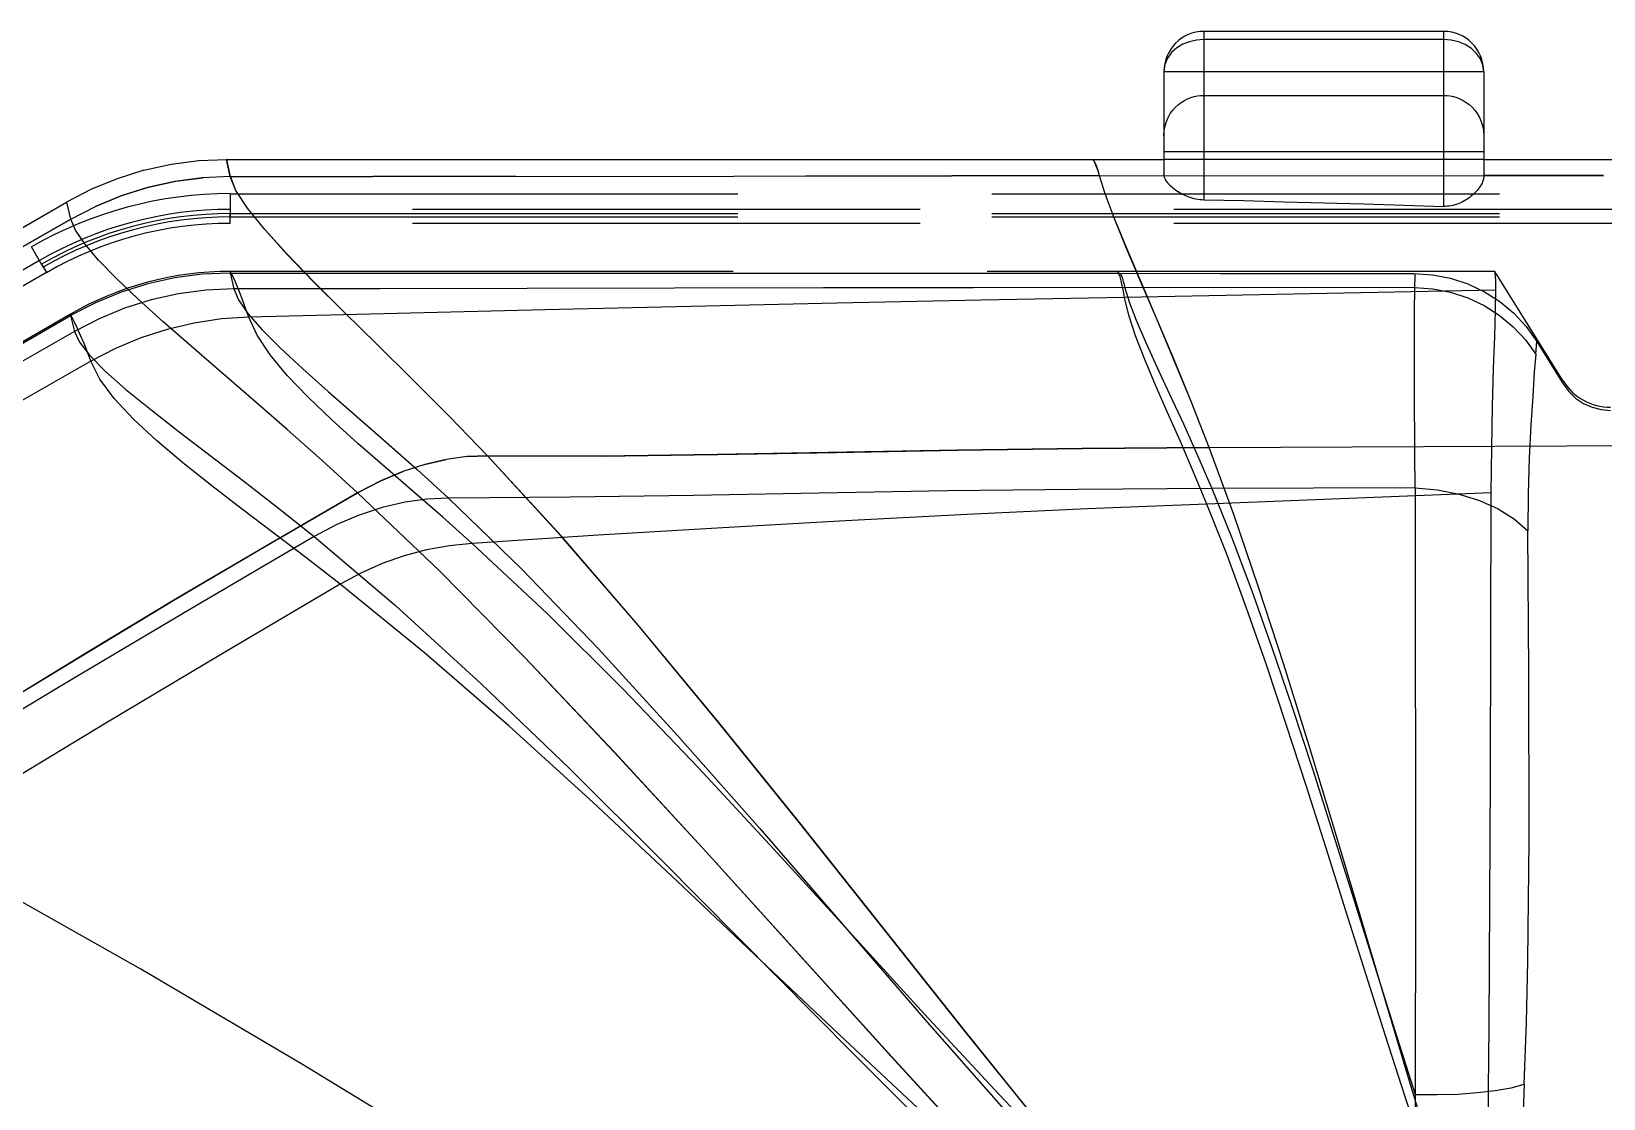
# Model space of a CAD drawing. Header units: millimetres. Extents: x -1 to 4489, y 0 to 1364.
# Drawn here: x 1619.5 to 1639.16, y 271.09 to 284.43 of the extents above; entities that cross this region are included whole.
import ezdxf

# ---------------------------------------------------------------- set-up
doc = ezdxf.new("R2010")
doc.units = ezdxf.units.MM
doc.linetypes.add('HIDDEN', pattern=[9.525, 6.35, -3.175])
doc.layers.add('DEFAULT_2', color=8, linetype='HIDDEN')

# ---------------------------------------------------------------- blocks, each defined once
blk = doc.blocks.new('A$C6E4D46C7')
at = {"color": 9, "linetype": 'Continuous'}
for p, q in [((37.098, 28.539), (37.023, 28.494)), ((37.181, 28.572), (37.098, 28.539)), ((37.27, 28.592), (37.181, 28.572)), ((37.361, 28.599), (37.27, 28.592)), ((37.361, 28.7), (37.361, 26.596)), ((40.361, 28.599), (37.361, 28.599)), ((40.361, 26.513), (40.361, 28.7)), ((40.453, 28.592), (40.361, 28.599)), ((40.544, 28.571), (40.453, 28.592)), ((40.631, 28.536), (40.544, 28.571)), ((40.708, 28.487), (40.631, 28.536)), ((36.907, 28.367), (36.873, 28.287)), ((36.958, 28.436), (36.907, 28.367)), ((37.023, 28.494), (36.958, 28.436)), ((40.773, 28.426), (40.708, 28.487)), ((40.821, 28.356), (40.773, 28.426)), ((40.851, 28.279), (40.821, 28.356)), ((36.873, 28.287), (36.861, 28.2)), ((36.861, 28.2), (40.861, 28.2)), ((40.861, 28.2), (40.851, 28.279)), ((25.184, 26.885), (25.138, 27.1)), ((25.185, 26.885), (25.139, 27.1)), ((35.971, 27.094), (35.955, 27.1)), ((35.972, 27.094), (35.956, 27.1)), ((35.987, 27.077), (35.971, 27.094)), ((35.988, 27.077), (35.972, 27.094)), ((36.003, 27.049), (35.987, 27.077)), ((36.004, 27.049), (35.988, 27.077)), ((36.02, 27.009), (36.003, 27.049)), ((36.021, 27.009), (36.004, 27.049)), ((36.037, 26.958), (36.02, 27.009)), ((36.038, 26.958), (36.021, 27.009)), ((36.054, 26.896), (36.037, 26.958)), ((36.055, 26.896), (36.038, 26.958)), ((24.15, 26.748), (23.818, 26.644)), ((23.829, 26.648), (24.162, 26.752)), ((24.49, 26.824), (24.15, 26.748)), ((24.162, 26.752), (24.502, 26.826)), ((24.834, 26.869), (24.49, 26.824)), ((24.502, 26.826), (24.841, 26.87)), ((25.185, 26.885), (24.834, 26.869)), ((25.184, 26.885), (26.964, 26.885)), ((25.254, 26.711), (25.184, 26.885)), ((25.255, 26.711), (25.185, 26.885)), ((28.755, 26.887), (26.965, 26.885)), ((28.755, 26.887), (34.207, 26.894)), ((34.208, 26.894), (32.377, 26.892)), ((36.055, 26.896), (34.207, 26.894)), ((36.054, 26.896), (42.36, 26.9)), ((36.125, 26.67), (36.054, 26.896)), ((36.126, 26.67), (36.055, 26.896)), ((42.361, 26.9), (40.861, 26.899)), ((23.189, 26.353), (23.138, 26.564)), ((23.19, 26.353), (23.139, 26.564)), ((23.818, 26.644), (23.499, 26.512)), ((23.505, 26.516), (23.829, 26.648)), ((25.399, 26.489), (25.254, 26.711)), ((25.4, 26.489), (25.255, 26.711)), ((36.237, 26.371), (36.125, 26.67)), ((36.238, 26.371), (36.126, 26.67)), ((23.19, 26.353), (20.481, 24.802)), ((20.622, 24.883), (23.189, 26.353)), ((23.189, 26.353), (23.505, 26.516)), ((23.247, 26.215), (23.189, 26.353)), ((23.248, 26.215), (23.19, 26.353)), ((25.184, 26.3), (25.184, 26.423)), ((25.614, 26.223), (25.399, 26.489)), ((25.615, 26.223), (25.4, 26.489)), ((36.387, 26.007), (36.237, 26.371)), ((36.388, 26.007), (36.238, 26.371)), ((23.363, 26.044), (23.247, 26.215)), ((23.364, 26.044), (23.248, 26.215)), ((25.893, 25.915), (25.614, 26.223)), ((25.894, 25.915), (25.615, 26.223)), ((23.535, 25.842), (23.363, 26.044)), ((23.536, 25.842), (23.364, 26.044)), ((36.566, 25.586), (36.387, 26.007)), ((36.567, 25.586), (36.388, 26.007)), ((22.822, 25.791), (22.884, 25.684)), ((23.76, 25.611), (23.535, 25.842)), ((23.761, 25.611), (23.536, 25.842)), ((26.226, 25.571), (25.893, 25.915)), ((26.227, 25.571), (25.894, 25.915)), ((24.031, 25.353), (23.76, 25.611)), ((24.032, 25.353), (23.761, 25.611)), ((25.222, 25.622), (25.184, 25.7)), ((25.261, 25.537), (25.222, 25.622)), ((26.605, 25.193), (26.226, 25.571)), ((26.606, 25.193), (26.227, 25.571)), ((36.299, 25.67), (36.285, 25.7)), ((36.313, 25.63), (36.299, 25.67)), ((36.327, 25.58), (36.313, 25.63)), ((36.341, 25.521), (36.327, 25.58)), ((36.765, 25.121), (36.566, 25.586)), ((36.766, 25.121), (36.567, 25.586)), ((25.299, 25.445), (25.261, 25.537)), ((25.338, 25.346), (25.299, 25.445)), ((36.369, 25.374), (34.576, 25.338)), ((36.355, 25.452), (36.341, 25.521)), ((36.369, 25.374), (36.355, 25.452)), ((41.012, 25.464), (36.369, 25.374)), ((36.421, 25.153), (36.369, 25.374)), ((24.345, 25.069), (24.031, 25.353)), ((24.346, 25.069), (24.032, 25.353)), ((25.376, 25.24), (25.338, 25.346)), ((25.415, 25.128), (25.376, 25.24)), ((27.273, 25.174), (25.415, 25.128)), ((27.019, 24.785), (26.605, 25.193)), ((27.02, 24.785), (26.606, 25.193)), ((29.118, 25.218), (27.273, 25.174)), ((30.95, 25.261), (29.118, 25.218)), ((32.77, 25.301), (30.95, 25.261)), ((34.576, 25.338), (32.77, 25.301)), ((23.226, 25.083), (23.184, 25.164)), ((23.269, 24.995), (23.226, 25.083)), ((23.312, 24.9), (23.269, 24.995)), ((24.395, 24.975), (24.066, 24.869)), ((24.693, 24.763), (24.345, 25.069)), ((24.694, 24.763), (24.346, 25.069)), ((24.731, 25.054), (24.395, 24.975)), ((25.072, 25.105), (24.731, 25.054)), ((25.415, 25.128), (25.072, 25.105)), ((25.518, 24.902), (25.415, 25.128)), ((36.507, 24.893), (36.421, 25.153)), ((36.979, 24.616), (36.765, 25.121)), ((36.98, 24.616), (36.766, 25.121)), ((23.355, 24.798), (23.312, 24.9)), ((23.397, 24.691), (23.355, 24.798)), ((24.066, 24.869), (23.747, 24.736)), ((25.681, 24.658), (25.518, 24.902)), ((27.461, 24.349), (27.019, 24.785)), ((27.462, 24.349), (27.02, 24.785)), ((36.622, 24.599), (36.507, 24.893)), ((23.44, 24.577), (23.397, 24.691)), ((23.747, 24.736), (23.44, 24.577)), ((25.072, 24.435), (24.693, 24.763)), ((25.073, 24.435), (24.694, 24.763)), ((25.897, 24.398), (25.681, 24.658)), ((36.757, 24.277), (36.622, 24.599)), ((37.202, 24.072), (36.979, 24.616)), ((37.203, 24.072), (36.98, 24.616)), ((23.44, 24.577), (21.66, 23.561)), ((23.553, 24.351), (23.44, 24.577)), ((25.474, 24.088), (25.072, 24.435)), ((25.475, 24.088), (25.073, 24.435)), ((26.159, 24.125), (25.897, 24.398)), ((23.733, 24.11), (23.553, 24.351)), ((27.925, 23.884), (27.461, 24.349)), ((27.926, 23.884), (27.462, 24.349)), ((36.907, 23.935), (36.757, 24.277)), ((23.972, 23.853), (23.733, 24.11)), ((25.895, 23.721), (25.474, 24.088)), ((25.896, 23.721), (25.475, 24.088)), ((26.455, 23.842), (26.159, 24.125)), ((37.427, 23.497), (37.202, 24.072)), ((37.428, 23.497), (37.203, 24.072)), ((24.261, 23.584), (23.972, 23.853)), ((26.779, 23.549), (26.455, 23.842)), ((28.4, 23.393), (27.925, 23.884)), ((28.401, 23.393), (27.926, 23.884)), ((37.067, 23.573), (36.907, 23.935)), ((26.331, 23.335), (25.895, 23.721)), ((26.332, 23.335), (25.896, 23.721)), ((24.592, 23.305), (24.261, 23.584)), ((27.121, 23.25), (26.779, 23.549)), ((31.276, 23.408), (29.824, 23.39)), ((29.827, 23.39), (31.282, 23.408)), ((34.281, 23.463), (31.276, 23.408)), ((31.282, 23.408), (32.766, 23.435)), ((32.766, 23.435), (34.285, 23.463)), ((35.838, 23.485), (34.281, 23.463)), ((34.285, 23.463), (35.841, 23.485)), ((37.428, 23.497), (35.838, 23.485)), ((35.841, 23.485), (37.427, 23.497)), ((37.233, 23.19), (37.067, 23.573)), ((37.427, 23.497), (42.861, 23.522)), ((37.734, 22.66), (37.427, 23.497)), ((37.735, 22.66), (37.428, 23.497)), ((24.953, 23.017), (24.592, 23.305)), ((26.776, 22.931), (26.331, 23.335)), ((26.777, 22.931), (26.332, 23.335)), ((27.476, 22.943), (27.121, 23.25)), ((27.616, 23.286), (27.341, 23.197)), ((27.615, 23.286), (27.885, 23.348)), ((27.886, 23.348), (27.616, 23.286)), ((28.145, 23.383), (27.885, 23.348)), ((28.144, 23.383), (28.4, 23.393)), ((28.401, 23.393), (28.145, 23.383)), ((28.4, 23.393), (29.827, 23.39)), ((29.324, 22.387), (28.4, 23.393)), ((29.824, 23.39), (28.401, 23.393)), ((29.325, 22.387), (28.401, 23.393)), ((25.335, 22.723), (24.953, 23.017)), ((26.776, 22.931), (27.065, 23.082)), ((27.066, 23.082), (26.777, 22.931)), ((27.065, 23.082), (27.341, 23.197)), ((27.342, 23.197), (27.066, 23.082)), ((37.4, 22.791), (37.233, 23.19)), ((25.613, 22.256), (26.776, 22.931)), ((26.777, 22.931), (25.615, 22.256)), ((27.799, 21.954), (26.776, 22.931)), ((27.8, 21.954), (26.777, 22.931)), ((27.842, 22.625), (27.476, 22.943)), ((40.954, 22.931), (37.4, 22.791)), ((25.734, 22.421), (25.335, 22.723)), ((28.21, 22.299), (27.842, 22.625)), ((34.398, 22.659), (32.88, 22.581)), ((35.906, 22.729), (34.398, 22.659)), ((37.4, 22.791), (35.906, 22.729)), ((37.647, 22.163), (37.4, 22.791)), ((38.045, 21.753), (37.734, 22.66)), ((38.046, 21.753), (37.735, 22.66)), ((26.144, 22.109), (25.734, 22.421)), ((31.345, 22.495), (29.787, 22.401)), ((32.88, 22.581), (31.345, 22.495)), ((24.499, 21.599), (25.613, 22.256)), ((25.615, 22.256), (24.5, 21.599)), ((27.924, 22.269), (27.64, 22.216)), ((28.21, 22.299), (27.924, 22.269)), ((29.787, 22.401), (28.21, 22.299)), ((29.153, 21.418), (28.21, 22.299)), ((30.286, 21.275), (29.324, 22.387)), ((30.287, 21.275), (29.325, 22.387)), ((26.559, 21.789), (26.144, 22.109)), ((27.084, 22.045), (26.817, 21.927)), ((27.359, 22.141), (27.084, 22.045)), ((27.64, 22.216), (27.359, 22.141)), ((37.895, 21.49), (37.647, 22.163)), ((26.817, 21.927), (26.559, 21.789)), ((28.868, 20.872), (27.799, 21.954)), ((28.869, 20.872), (27.8, 21.954)), ((26.559, 21.789), (25.103, 20.929)), ((27.612, 20.932), (26.559, 21.789)), ((38.36, 20.784), (38.045, 21.753)), ((38.361, 20.784), (38.046, 21.753)), ((24.5, 21.599), (23.408, 20.943)), ((23.409, 20.944), (24.499, 21.599)), ((38.143, 20.778), (37.895, 21.49)), ((30.097, 20.477), (29.153, 21.418)), ((31.292, 20.06), (30.286, 21.275)), ((31.293, 20.06), (30.287, 21.275)), ((23.408, 20.943), (22.351, 20.297)), ((22.352, 20.299), (23.409, 20.944)), ((25.103, 20.929), (23.629, 20.049)), ((28.666, 20.019), (27.612, 20.932)), ((29.987, 19.688), (28.868, 20.872)), ((29.988, 19.688), (28.869, 20.872)), ((38.392, 20.035), (38.143, 20.778)), ((38.677, 19.769), (38.36, 20.784)), ((38.678, 19.769), (38.361, 20.784)), ((31.04, 19.49), (30.097, 20.477)), ((32.322, 18.782), (31.292, 20.06)), ((32.323, 18.782), (31.293, 20.06)), ((23.629, 20.049), (22.137, 19.149)), ((29.719, 19.063), (28.666, 20.019)), ((38.641, 19.27), (38.392, 20.035)), ((31.134, 18.44), (29.987, 19.688)), ((31.135, 18.44), (29.988, 19.688)), ((38.995, 18.722), (38.677, 19.769)), ((38.996, 18.722), (38.678, 19.769)), ((31.983, 18.474), (31.04, 19.49)), ((38.889, 18.489), (38.641, 19.27)), ((30.771, 18.08), (29.719, 19.063)), ((34.389, 16.179), (32.322, 18.782)), ((34.39, 16.179), (32.323, 18.782)), ((39.311, 17.662), (38.995, 18.722)), ((39.312, 17.662), (38.996, 18.722)), ((39.137, 17.703), (38.889, 18.489)), ((33.451, 15.883), (31.134, 18.44)), ((33.452, 15.883), (31.135, 18.44)), ((32.923, 17.444), (31.983, 18.474)), ((24.067, 16.976), (22.133, 18.063)), ((31.821, 17.085), (30.771, 18.08)), ((39.385, 16.917), (39.137, 17.703)), ((39.624, 16.608), (39.311, 17.662)), ((39.625, 16.608), (39.312, 17.662)), ((33.862, 16.417), (32.923, 17.444)), ((26.086, 15.783), (24.066, 16.976)), ((32.869, 16.092), (31.821, 17.085)), ((39.633, 16.14), (39.385, 16.917)), ((39.933, 15.574), (39.624, 16.608)), ((39.934, 15.574), (39.625, 16.608)), ((34.796, 15.41), (33.862, 16.417)), ((35.392, 14.935), (34.389, 16.179)), ((35.393, 14.935), (34.39, 16.179)), ((39.88, 15.378), (39.633, 16.14)), ((33.913, 15.117), (32.869, 16.092)), ((28.136, 14.538), (26.085, 15.783)), ((34.573, 14.663), (33.451, 15.883)), ((34.574, 14.663), (33.452, 15.883)), ((40.236, 14.577), (39.933, 15.574)), ((40.237, 14.577), (39.934, 15.574)), ((35.731, 14.434), (34.796, 15.41)), ((40.127, 14.64), (39.88, 15.378))]:
    blk.add_line(p, q, dxfattribs=at)
at = {"color": 7, "linetype": 'Continuous'}
for p, q in [((40.361, 28.7), (37.361, 28.7)), ((36.861, 28.2), (36.861, 26.91)), ((40.861, 28.2), (40.861, 26.881)), ((24.103, 26.964), (23.77, 26.859)), ((24.102, 26.964), (24.444, 27.039)), ((24.443, 27.039), (24.789, 27.085)), ((24.788, 27.085), (25.139, 27.1)), ((25.139, 27.1), (36.861, 27.1)), ((35.956, 27.1), (36.861, 27.1)), ((40.861, 27.1), (53.16, 27.1)), ((23.771, 26.859), (23.448, 26.726)), ((36.862, 26.896), (36.861, 26.91)), ((36.862, 26.896), (36.866, 26.878)), ((36.866, 26.878), (36.874, 26.86)), ((36.874, 26.86), (36.883, 26.842)), ((36.883, 26.842), (36.895, 26.825)), ((36.895, 26.825), (36.908, 26.808)), ((36.908, 26.808), (36.922, 26.791)), ((36.922, 26.791), (36.938, 26.775)), ((36.938, 26.775), (36.955, 26.76)), ((36.955, 26.76), (36.972, 26.744)), ((36.972, 26.744), (36.991, 26.73)), ((40.806, 26.745), (40.792, 26.728)), ((40.818, 26.764), (40.806, 26.745)), ((40.83, 26.782), (40.818, 26.764)), ((40.84, 26.801), (40.83, 26.782)), ((40.848, 26.821), (40.84, 26.801)), ((40.855, 26.84), (40.848, 26.821)), ((40.859, 26.86), (40.855, 26.84)), ((40.861, 26.881), (40.859, 26.86)), ((23.138, 26.564), (14.875, 21.793)), ((15.343, 22.064), (23.137, 26.564)), ((23.449, 26.726), (23.137, 26.564)), ((36.991, 26.73), (37.01, 26.716)), ((37.01, 26.716), (37.03, 26.703)), ((37.03, 26.703), (37.05, 26.69)), ((37.05, 26.69), (37.071, 26.678)), ((37.071, 26.678), (37.093, 26.666)), ((37.093, 26.666), (37.115, 26.656)), ((37.115, 26.656), (37.138, 26.645)), ((37.138, 26.645), (37.161, 26.636)), ((37.161, 26.636), (37.185, 26.628)), ((37.185, 26.628), (37.209, 26.62)), ((37.209, 26.62), (37.235, 26.613)), ((37.235, 26.613), (37.26, 26.608)), ((37.26, 26.608), (37.286, 26.603)), ((37.286, 26.603), (37.312, 26.599)), ((37.312, 26.599), (37.337, 26.597)), ((37.337, 26.597), (37.361, 26.596)), ((37.361, 26.596), (37.861, 26.584)), ((37.861, 26.584), (38.36, 26.571)), ((38.36, 26.571), (38.86, 26.558)), ((38.86, 26.558), (39.36, 26.544)), ((40.563, 26.553), (40.542, 26.545)), ((40.584, 26.563), (40.563, 26.553)), ((40.604, 26.573), (40.584, 26.563)), ((40.623, 26.584), (40.604, 26.573)), ((40.642, 26.595), (40.623, 26.584)), ((40.661, 26.608), (40.642, 26.595)), ((40.679, 26.621), (40.661, 26.608)), ((40.697, 26.634), (40.679, 26.621)), ((40.714, 26.648), (40.697, 26.634)), ((40.731, 26.663), (40.714, 26.648)), ((40.747, 26.678), (40.731, 26.663)), ((40.763, 26.694), (40.747, 26.678)), ((40.778, 26.711), (40.763, 26.694)), ((40.792, 26.728), (40.778, 26.711)), ((39.36, 26.544), (39.861, 26.529)), ((39.861, 26.529), (40.361, 26.513)), ((40.383, 26.513), (40.361, 26.513)), ((40.405, 26.514), (40.383, 26.513)), ((40.429, 26.516), (40.405, 26.514)), ((40.452, 26.52), (40.429, 26.516)), ((40.476, 26.525), (40.452, 26.52)), ((40.498, 26.53), (40.476, 26.525)), ((40.521, 26.537), (40.498, 26.53)), ((40.542, 26.545), (40.521, 26.537))]:
    blk.add_line(p, q, dxfattribs=at)
for centre, start, end in [((37.361, 28.2), 90, 180), ((40.361, 28.2), 0, 90)]:
    blk.add_arc(centre, 0.5, start, end, dxfattribs=at)
at = {"layer": 'DEFAULT_2', "color": 8, "linetype": 'HIDDEN'}
for p, q in [((36.972, 27.714), (37.006, 27.752)), ((37.006, 27.752), (37.042, 27.785)), ((37.042, 27.785), (37.079, 27.813)), ((37.079, 27.813), (37.118, 27.837)), ((37.118, 27.837), (37.158, 27.857)), ((37.158, 27.857), (37.198, 27.873)), ((37.198, 27.873), (37.239, 27.885)), ((37.239, 27.885), (37.28, 27.893)), ((37.28, 27.893), (37.32, 27.898)), ((37.32, 27.898), (37.361, 27.9)), ((37.361, 27.9), (40.361, 27.9)), ((40.361, 27.9), (40.402, 27.898)), ((40.402, 27.898), (40.442, 27.893)), ((40.442, 27.893), (40.483, 27.885)), ((40.483, 27.885), (40.524, 27.873)), ((40.524, 27.873), (40.564, 27.857)), ((40.564, 27.857), (40.604, 27.837)), ((40.604, 27.837), (40.643, 27.813)), ((40.643, 27.813), (40.68, 27.785)), ((40.68, 27.785), (40.716, 27.752)), ((40.716, 27.752), (40.75, 27.714)), ((36.875, 27.519), (36.892, 27.574)), ((36.892, 27.574), (36.914, 27.625)), ((36.914, 27.625), (36.941, 27.672)), ((36.941, 27.672), (36.972, 27.714)), ((40.75, 27.714), (40.781, 27.672)), ((40.781, 27.672), (40.808, 27.625)), ((40.808, 27.625), (40.83, 27.574)), ((40.83, 27.574), (40.847, 27.519)), ((36.861, 27.4), (36.865, 27.461)), ((36.865, 27.461), (36.875, 27.519)), ((40.847, 27.519), (40.857, 27.461)), ((40.857, 27.461), (40.861, 27.4)), ((36.861, 27.2), (40.861, 27.2)), ((25.139, 27.1), (25.138, 27.1)), ((40.861, 27.1), (36.861, 27.1)), ((25.183, 26.671), (25.183, 26.38)), ((25.183, 26.671), (52.861, 26.671)), ((52.861, 26.474), (25.183, 26.474)), ((25.183, 26.38), (52.861, 26.38)), ((25.184, 26.423), (52.861, 26.423)), ((52.861, 26.3), (25.184, 26.3)), ((22.843, 25.753), (22.697, 26.005)), ((22.796, 25.835), (7.423, 16.959)), ((7.449, 16.915), (22.822, 25.791)), ((7.47, 16.878), (22.842, 25.753)), ((22.884, 25.684), (7.511, 16.808)), ((24.49, 25.621), (24.151, 25.545)), ((24.83, 25.665), (24.49, 25.621)), ((25.174, 25.679), (24.83, 25.665)), ((25.174, 25.679), (26.958, 25.678)), ((25.183, 25.681), (25.23, 25.481)), ((40.999, 25.7), (25.184, 25.7)), ((26.958, 25.678), (30.611, 25.678)), ((30.611, 25.678), (32.481, 25.678)), ((32.481, 25.678), (36.314, 25.676)), ((36.314, 25.676), (37.568, 25.674)), ((36.314, 25.675), (36.324, 25.657)), ((36.324, 25.657), (36.333, 25.634)), ((36.333, 25.634), (36.343, 25.607)), ((36.343, 25.607), (36.353, 25.575)), ((36.353, 25.575), (36.363, 25.537)), ((37.568, 25.674), (39.987, 25.674)), ((39.987, 25.674), (40.222, 25.658)), ((39.997, 25.672), (39.998, 25.654)), ((39.997, 25.11), (39.999, 25.574)), ((39.998, 25.654), (40, 25.632)), ((40, 25.605), (39.999, 25.574)), ((40, 25.632), (40, 25.605)), ((40.222, 25.658), (40.447, 25.615)), ((40.447, 25.615), (40.664, 25.544)), ((41.855, 24.329), (40.999, 25.7)), ((41.003, 25.687), (40.999, 25.7)), ((41.006, 25.664), (41.003, 25.687)), ((41.009, 25.63), (41.006, 25.664)), ((41.011, 25.585), (41.009, 25.63)), ((41.012, 25.53), (41.011, 25.585)), ((23.818, 25.441), (23.497, 25.308)), ((24.151, 25.545), (23.818, 25.441)), ((24.535, 25.42), (24.194, 25.344)), ((24.878, 25.465), (24.535, 25.42)), ((25.23, 25.481), (24.878, 25.465)), ((27.056, 25.483), (25.23, 25.481)), ((25.23, 25.481), (25.287, 25.342)), ((30.741, 25.489), (27.056, 25.483)), ((32.604, 25.492), (30.741, 25.489)), ((34.48, 25.494), (32.604, 25.492)), ((39.999, 25.498), (34.48, 25.494)), ((36.363, 25.537), (36.373, 25.495)), ((36.373, 25.495), (36.426, 25.318)), ((39.999, 25.498), (40.224, 25.482)), ((40.224, 25.482), (40.446, 25.438)), ((40.446, 25.438), (40.661, 25.367)), ((40.661, 25.367), (40.865, 25.271)), ((40.664, 25.544), (40.87, 25.446)), ((40.87, 25.446), (41.062, 25.323)), ((41.007, 25.217), (41.012, 25.464)), ((41.012, 25.464), (41.012, 25.53)), ((23.497, 25.308), (23.186, 25.146)), ((23.862, 25.24), (23.544, 25.108)), ((24.194, 25.344), (23.862, 25.24)), ((25.287, 25.342), (25.405, 25.171)), ((25.405, 25.171), (25.582, 24.969)), ((36.426, 25.318), (36.513, 25.091)), ((40.865, 25.271), (41.055, 25.151)), ((40.999, 24.887), (41.007, 25.217)), ((41.062, 25.323), (41.237, 25.176)), ((41.237, 25.176), (41.391, 25.01)), ((23.184, 25.164), (7.811, 16.289)), ((21.444, 24.142), (23.186, 25.146)), ((23.187, 25.147), (23.235, 24.949)), ((23.544, 25.108), (23.235, 24.949)), ((36.513, 25.091), (36.631, 24.819)), ((39.996, 24.581), (39.997, 25.11)), ((41.055, 25.151), (41.228, 25.008)), ((41.228, 25.008), (41.382, 24.845)), ((41.391, 25.01), (41.524, 24.823)), ((23.235, 24.949), (19.643, 22.894)), ((23.235, 24.949), (23.298, 24.813)), ((23.298, 24.813), (23.429, 24.646)), ((25.582, 24.969), (25.812, 24.738)), ((36.631, 24.819), (36.773, 24.507)), ((40.985, 24.484), (40.999, 24.887)), ((41.382, 24.845), (41.513, 24.665)), ((41.513, 24.665), (41.525, 24.823)), ((41.524, 24.823), (41.838, 24.318)), ((23.429, 24.646), (23.624, 24.449)), ((25.812, 24.738), (26.09, 24.48)), ((39.996, 24.224), (39.996, 24.581)), ((41.513, 24.665), (41.494, 24.44)), ((23.624, 24.449), (23.879, 24.224)), ((26.09, 24.48), (26.408, 24.197)), ((36.773, 24.507), (36.933, 24.163)), ((40.972, 24.014), (40.985, 24.484)), ((41.494, 24.44), (41.474, 24.137)), ((23.879, 24.224), (24.188, 23.972)), ((26.408, 24.197), (27.132, 23.566)), ((39.999, 23.413), (39.996, 24.224)), ((41.838, 24.318), (41.854, 24.292)), ((41.854, 24.292), (41.927, 24.196)), ((41.927, 24.196), (42.011, 24.115)), ((36.933, 24.163), (37.105, 23.792)), ((40.962, 23.493), (40.972, 24.014)), ((41.474, 24.137), (41.451, 23.777)), ((42.011, 24.115), (42.109, 24.049)), ((42.109, 24.049), (42.216, 24.001)), ((42.216, 24.001), (42.329, 23.971)), ((24.188, 23.972), (24.543, 23.695)), ((42.329, 23.971), (42.448, 23.961)), ((24.543, 23.695), (25.352, 23.076)), ((37.105, 23.792), (37.283, 23.397)), ((41.451, 23.777), (41.43, 23.368)), ((27.132, 23.566), (27.52, 23.223)), ((40.003, 22.995), (39.999, 23.413)), ((40.954, 22.931), (40.962, 23.493)), ((27.52, 23.223), (27.915, 22.864)), ((37.283, 23.397), (37.461, 22.985)), ((41.43, 23.368), (41.418, 22.922)), ((25.352, 23.076), (25.788, 22.738)), ((27.37, 22.812), (27.084, 22.746)), ((27.644, 22.851), (27.37, 22.812)), ((27.915, 22.864), (27.644, 22.851)), ((29.434, 22.876), (27.915, 22.864)), ((27.915, 22.864), (28.83, 21.978)), ((30.977, 22.899), (29.434, 22.876)), ((32.549, 22.927), (30.977, 22.899)), ((34.154, 22.954), (32.549, 22.927)), ((35.79, 22.974), (34.154, 22.954)), ((37.461, 22.985), (35.79, 22.974)), ((40.003, 22.995), (37.461, 22.985)), ((37.461, 22.985), (37.709, 22.37)), ((40.003, 22.995), (40.282, 22.97)), ((40.003, 22.995), (40.005, 22.391)), ((40.282, 22.97), (40.555, 22.916)), ((40.555, 22.916), (40.809, 22.835)), ((40.809, 22.835), (41.041, 22.73)), ((40.945, 19.37), (40.954, 22.931)), ((41.418, 22.922), (41.413, 22.456)), ((25.788, 22.738), (26.232, 22.384)), ((26.796, 22.652), (26.517, 22.534)), ((27.084, 22.746), (26.796, 22.652)), ((41.041, 22.73), (41.245, 22.602)), ((26.517, 22.534), (26.232, 22.384)), ((41.245, 22.602), (41.413, 22.456)), ((41.424, 20.689), (41.413, 22.456)), ((26.232, 22.384), (24.698, 21.485)), ((26.232, 22.384), (27.251, 21.52)), ((37.709, 22.37), (37.959, 21.706)), ((40.005, 22.391), (40.004, 21.728)), ((28.83, 21.978), (29.785, 20.985)), ((37.959, 21.706), (38.212, 20.997)), ((40.004, 21.728), (40.004, 21.003)), ((24.698, 21.485), (23.2, 20.598)), ((27.251, 21.52), (28.318, 20.548)), ((29.785, 20.985), (30.779, 19.896)), ((38.212, 20.997), (38.466, 20.25)), ((40.004, 21.003), (40.007, 19.467)), ((41.427, 20.016), (41.424, 20.689)), ((23.2, 20.598), (21.722, 19.708)), ((28.318, 20.548), (29.431, 19.479)), ((38.466, 20.25), (38.722, 19.469)), ((30.779, 19.896), (31.806, 18.733)), ((41.429, 19.313), (41.427, 20.016)), ((29.431, 19.479), (30.583, 18.335)), ((38.722, 19.469), (38.98, 18.663)), ((40.007, 19.467), (40.007, 18.683)), ((40.942, 18.602), (40.945, 19.37)), ((41.428, 18.584), (41.429, 19.313)), ((31.806, 18.733), (33.931, 16.278)), ((40.007, 18.683), (40.009, 17.897)), ((38.98, 18.663), (39.238, 17.844)), ((40.939, 17.83), (40.942, 18.602)), ((41.423, 17.838), (41.428, 18.584)), ((30.583, 18.335), (32.973, 15.919)), ((40.009, 17.897), (40.008, 17.094)), ((39.238, 17.844), (39.495, 17.021)), ((40.935, 17.05), (40.939, 17.83)), ((41.413, 17.078), (41.423, 17.838)), ((39.495, 17.021), (39.751, 16.206)), ((40.008, 17.094), (40.002, 16.258)), ((40.929, 16.261), (40.935, 17.05)), ((41.395, 16.308), (41.413, 17.078)), ((33.931, 16.278), (34.981, 15.086)), ((39.751, 16.206), (40.005, 15.407)), ((40.002, 16.258), (40.005, 15.407)), ((40.922, 15.468), (40.929, 16.261)), ((41.369, 15.535), (41.395, 16.308)), ((32.973, 15.919), (34.142, 14.755)), ((41.204, 15.492), (41.369, 15.535)), ((41.369, 15.535), (41.345, 14.977)), ((40.005, 15.407), (40.274, 15.406)), ((40.005, 15.407), (40.01, 14.89)), ((40.274, 15.406), (40.536, 15.413)), ((40.536, 15.413), (40.782, 15.431)), ((40.782, 15.431), (41.006, 15.457)), ((40.912, 14.659), (40.922, 15.468)), ((41.006, 15.457), (41.204, 15.492))]:
    blk.add_line(p, q, dxfattribs=at)
for centre, radius, start, end in [((25.183, 21.7), 4.972, 89.996, 120.0041), ((25.183, 21.7), 4.775, 90.0008, 119.9992), ((25.184, 21.7), 4.723, 89.9972, 120.0023), ((25.183, 21.7), 4.68, 89.9971, 120.005), ((25.184, 21.7), 4.6, 89.9971, 120.0023), ((25.184, 21.7), 4, 89.9999, 120.0001), ((42.449, 24.7), 0.7, 212, 270)]:
    blk.add_arc(centre, radius, start, end, dxfattribs=at)

msp = doc.modelspace()

# ---------------------------------------------------------------- block references
msp.add_blockref('A$C6E4D46C7', (1596.802, 255.732))

doc.saveas('drawing.dxf')
